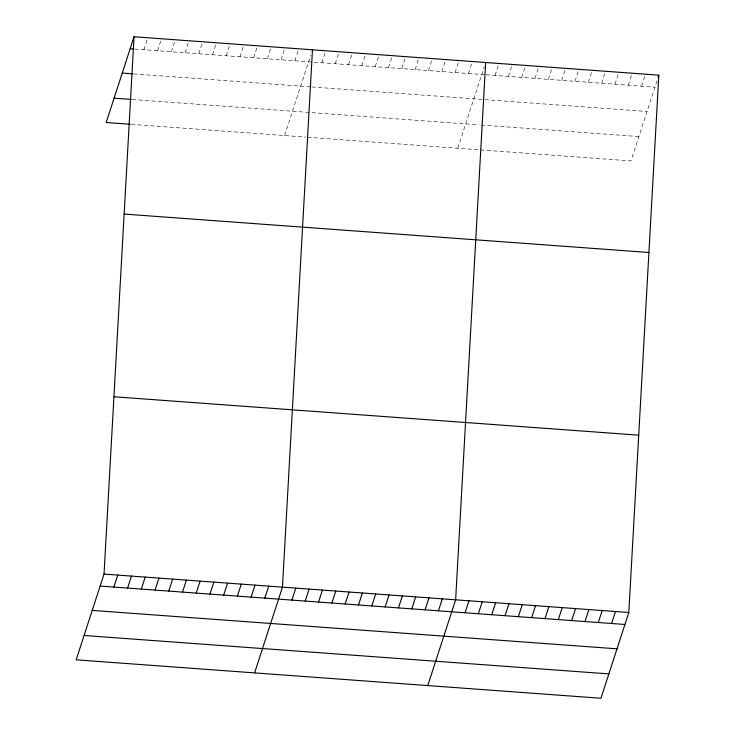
<?xml version="1.0" encoding="UTF-8"?>
<svg xmlns="http://www.w3.org/2000/svg" width="735" height="735" viewBox="0 0 735 735"><rect width="100%" height="100%" fill="white"/><g stroke="black" fill="none" stroke-linecap="round" stroke-linejoin="round"><path stroke-width="0.55" stroke-dasharray="3.67 2.76" d="M143.885 49.732L147.772 37.751M157.602 50.743L161.498 38.762M171.328 51.744L175.224 39.764M185.055 52.745L188.95 40.765M198.781 53.756L202.676 41.776M212.507 54.758L216.402 42.777M226.233 55.768L230.128 43.788M239.959 56.77L243.845 44.789M253.685 57.771L257.572 45.791M267.402 58.782L271.298 46.801M281.128 59.783L285.024 47.803M294.854 60.784L298.75 48.804M284.61 135.562L310.703 55.254M321.902 62.769L325.798 50.788M335.224 63.743L339.12 51.762M348.546 64.717L352.442 52.736M361.868 65.691L365.764 53.71M375.19 66.665L379.085 54.684M388.512 67.648L392.398 55.667M401.834 68.621L405.72 56.641M415.156 69.595L419.042 57.615M428.477 70.569L432.364 58.589M441.799 71.543L445.686 59.563M455.112 72.517L459.007 60.536M468.434 73.491L472.329 61.519M457.786 148.24L484.236 66.848M495.078 75.448L498.973 63.467M508.399 76.422L512.295 64.441M521.721 77.395L525.617 65.415M535.043 78.369L538.939 66.389M548.365 79.343L552.261 67.363M561.687 80.326L565.582 68.346M575.009 81.3L578.904 69.32M588.331 82.274L592.226 70.294M601.653 83.248L605.548 71.267M614.975 84.222L618.861 72.241M628.296 85.196L632.183 73.215M641.618 86.17L645.505 74.189M657.062 80.611L630.97 160.919L306.817 137.188M134.735 49.061L485.091 74.713M486.203 74.795L654.94 87.153M133.687 73.913L310.666 86.868M311.769 86.95L647.03 111.49M132.392 99.501L479.018 124.876M481.241 125.033L638.88 136.572M131.345 124.344L305.705 137.105"/><path stroke-width="1.1" d="M104.03 574.081L134.046 36.75L658.826 75.172L628.811 612.494L600.954 698.25L76.174 659.828L104.03 574.081L628.811 612.494M312.476 49.815L282.46 587.136L254.595 672.892M485.651 62.493L455.636 599.815L427.77 685.571M134.046 36.75L106.189 122.506L130.205 124.261M113.87 587.063L117.756 575.082M127.587 588.064L131.482 576.084M141.313 589.075L145.208 577.094M155.039 590.076L158.935 578.096M168.765 591.087L172.661 579.106M182.491 592.088L186.387 580.108M196.217 593.09L200.113 581.109M209.944 594.101L213.83 582.12M223.67 595.102L227.556 583.121M237.396 596.103L241.282 584.123M251.113 597.114L255.008 585.133M264.839 598.115L268.734 586.135M291.887 600.1L295.782 588.119M305.209 601.074L309.104 589.093M318.531 602.048L322.426 590.067M331.852 603.022L335.748 591.041M345.174 603.995L349.07 592.015M358.496 604.969L362.383 592.989M371.818 605.943L375.704 593.972M385.14 606.926L389.026 594.946M398.462 607.9L402.348 595.92M411.784 608.874L415.67 596.893M425.106 609.848L428.992 597.867M438.418 610.822L442.314 598.841M465.062 612.779L468.958 600.798M478.384 613.753L482.279 601.772M658.119 77.35L658.826 75.172M491.706 614.726L495.601 602.746M505.028 615.7L508.923 603.72M518.35 616.674L522.245 604.694M531.671 617.648L535.567 605.668M544.993 618.622L548.889 606.641M558.315 619.605L562.211 607.625M571.637 620.579L575.533 608.598M584.959 621.553L588.845 609.572M598.281 622.527L602.167 610.546M611.603 623.5L615.489 611.52M130.159 48.73L133.586 48.979M122.249 73.077L132.539 73.831M114.1 98.159L131.253 99.418M124.141 214.069L648.922 252.491M113.934 396.762L638.715 435.175M100.144 586.061L624.925 624.474M92.233 610.408L617.014 648.821M84.084 635.49L608.865 673.903"/></g></svg>
